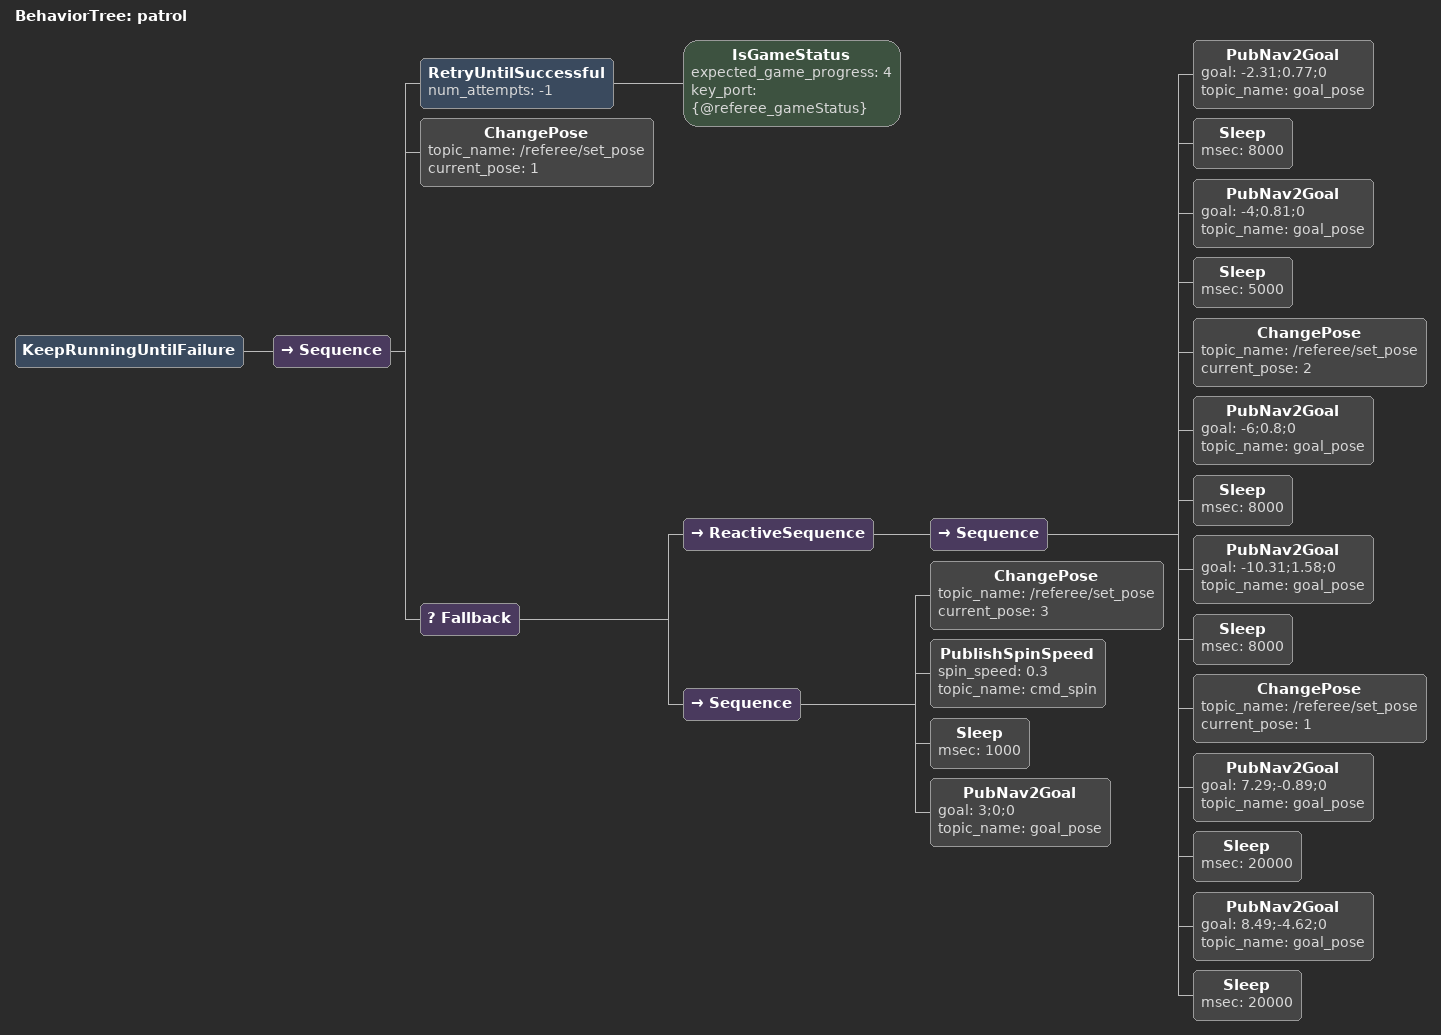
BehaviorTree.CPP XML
<?xml version="1.0" encoding="UTF-8"?>
<root BTCPP_format="4">
  <BehaviorTree ID="patrol">
    <KeepRunningUntilFailure>
      <Sequence>
        <RetryUntilSuccessful num_attempts="-1">
          <IsGameStatus expected_game_progress="4"
                        key_port="{@referee_gameStatus}"/>
        </RetryUntilSuccessful>
        <ChangePose topic_name="/referee/set_pose"
                    current_pose="1"/>
        <Fallback>
          <ReactiveSequence>
            <Sequence>
              <PubNav2Goal goal="-2.31;0.77;0"
                           topic_name="goal_pose"/>
              <Sleep msec="8000"/>
              <PubNav2Goal goal="-4;0.81;0"
                           topic_name="goal_pose"/>
              <Sleep msec="5000"/>
              <ChangePose topic_name="/referee/set_pose"
                          current_pose="2"/>
              <PubNav2Goal goal="-6;0.8;0"
                           topic_name="goal_pose"/>
              <Sleep msec="8000"/>
              <PubNav2Goal goal="-10.31;1.58;0"
                           topic_name="goal_pose"/>
              <Sleep msec="8000"/>
              <ChangePose topic_name="/referee/set_pose"
                          current_pose="1"/>
              <PubNav2Goal goal="7.29;-0.89;0"
                           topic_name="goal_pose"/>
              <Sleep msec="20000"/>
              <PubNav2Goal goal="8.49;-4.62;0"
                           topic_name="goal_pose"/>
              <Sleep msec="20000"/>
            </Sequence>
          </ReactiveSequence>
                      hp_min="590"
                      key_port="{@referee_robotStatus}"/>
          <Sequence>
            <ChangePose topic_name="/referee/set_pose"
                        current_pose="3"/>
            <PublishSpinSpeed spin_speed="0.3"
                              topic_name="cmd_spin"/>
            <Sleep msec="1000"/>
            <PubNav2Goal goal="3;0;0"
                         topic_name="goal_pose"/>
          </Sequence>
        </Fallback>
      </Sequence>
    </KeepRunningUntilFailure>
  </BehaviorTree>

</root>
